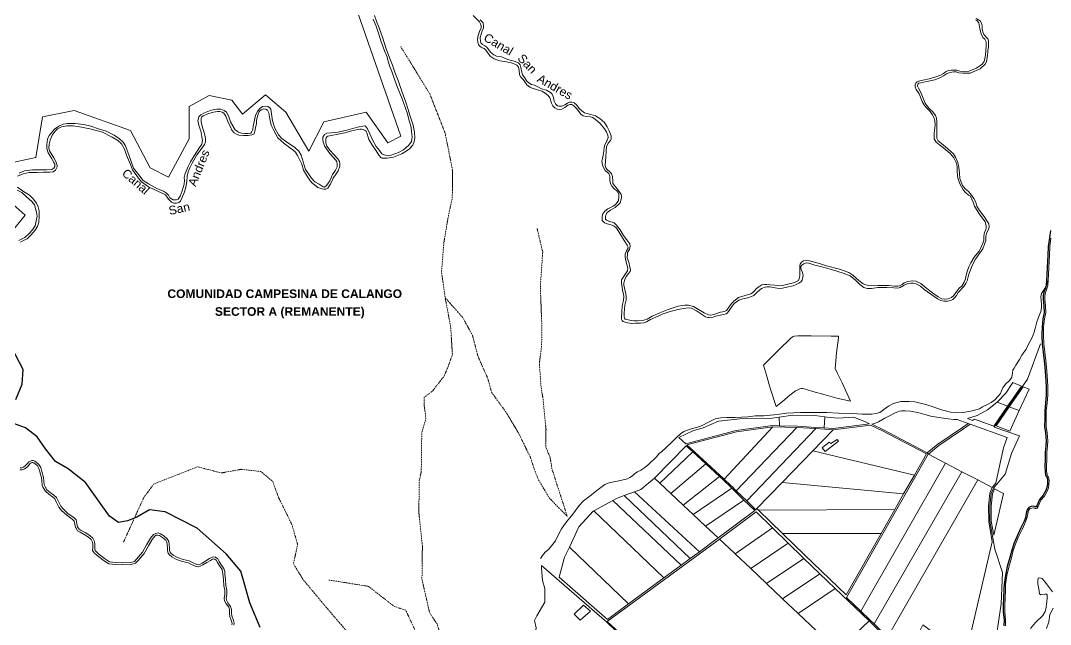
# Model space of a CAD drawing. Header units: millimetres. Extents: x 323319 to 328682, y 8609797 to 8615705.
# Drawn here: x 325662 to 326857, y 8611811 to 8612513 of the extents above; entities that cross this region are included whole.
import ezdxf
from ezdxf.enums import TextEntityAlignment as Align

# ---------------------------------------------------------------- set-up
doc = ezdxf.new("R2010")
doc.units = ezdxf.units.MM
doc.linetypes.add('ACAD_ISO14W100', pattern=[24, 12, -3, 0, -3, 0, -3, 0, -3])
for name, color, linetype, lineweight in [('BASE CART_PARCELAS_p030B', 252, 'Continuous', 5), ('BASE CART_RIO-p030B', 8, 'Continuous', 5), ('BG_COS_VIA', 251, 'Continuous', 0), ('quebradas', 253, 'Continuous', 0), ('Rio', 251, 'Continuous', 13), ('TEXTO', 7, 'Continuous', 5)]:
    doc.layers.add(name, color=color, linetype=linetype, lineweight=lineweight)
for name, color, linetype in [('COLINDANCIA', 7, 'Continuous'), ('PERIMETRICO-SECTOR A-1', 7, 'Continuous'), ('TIT-INS', 9, 'Continuous')]:
    doc.layers.add(name, color=color, linetype=linetype)
doc.styles.get("Standard").update_dxf_attribs({"font": 'arial.ttf'})
doc.styles.add('VERTICES', font='sanssb__.ttf')

msp = doc.modelspace()

# ---------------------------------------------------------------- linework, layer by layer
at = {"layer": 'BASE CART_PARCELAS_p030B'}
for points in [[(326625, 8612070.7), (326609.1, 8612074.3), (326595.4, 8612077.9), (326581.2, 8612082), (326571.3, 8612084.9), (326569.3, 8612085.3), (326567.8, 8612085.4), (326566.1, 8612085.1), (326563.7, 8612084), (326561.2, 8612082.6), (326552.5, 8612076), (326547.8, 8612071.8), (326538.6, 8612064.4), (326531.7, 8612086), (326527.3, 8612100.8), (326523.9, 8612112.6), (326528, 8612116.5), (326541.7, 8612130.2), (326555.6, 8612143.8), (326557.1, 8612145.2), (326558.3, 8612146), (326559.7, 8612146.4), (326564, 8612146.5), (326579.2, 8612146.6), (326602.4, 8612146.3), (326611.1, 8612146.1), (326610.9, 8612144.3), (326608.9, 8612126.9), (326607.1, 8612108.6), (326609.8, 8612102.7), (326615.4, 8612091.9)], [(326807.4, 8612064.9), (326795.3, 8612069.5), (326805.4, 8612080.2), (326813.4, 8612092.5), (326823.6, 8612088.3), (326812.9, 8612072.9)], [(326820.6, 8612059.8), (326809.3, 8612064.1), (326814.6, 8612071.8), (326825.5, 8612087.5), (326832.5, 8612084.7)], [(326807.4, 8612064.9), (326791.3, 8612041.7), (326768.9, 8612049.8), (326766.8, 8612048.4), (326760.7, 8612050.6), (326772.1, 8612054.2), (326784.1, 8612060.5), (326795.3, 8612069.5)], [(326761.7, 8612044.9), (326764, 8612044.1), (326806.9, 8612028.7), (326802.6, 8612016.4), (326796.6, 8611988.3), (326793.7, 8611975.3), (326789.6, 8611970.4), (326772.7, 8611979.2), (326754.3, 8611988.8), (326735.3, 8611998.8), (326715.4, 8612009.2), (326714.1, 8612010.7), (326662.6, 8612037.7), (326649.8, 8612043.9), (326652.7, 8612044.6), (326657.4, 8612046.6), (326664.9, 8612050.9), (326670.1, 8612053.7), (326676.7, 8612057), (326679.8, 8612058.3), (326681.9, 8612059), (326684.1, 8612059.3), (326688.5, 8612059.5), (326694.5, 8612059.1), (326698.4, 8612058.5), (326703.2, 8612057.6), (326711.2, 8612055.4), (326718.1, 8612053.4), (326722.7, 8612052.6), (326730.2, 8612051.4), (326738.3, 8612050.3), (326744.8, 8612049.6), (326748.9, 8612049.5), (326748.9, 8612049.4)], [(326761.7, 8612044.9), (326764, 8612044.1), (326806.9, 8612028.7), (326802.6, 8612016.4), (326796.6, 8611988.3), (326793.7, 8611975.3), (326789.6, 8611970.4), (326772.7, 8611979.2), (326754.3, 8611988.8), (326735.3, 8611998.8), (326715.4, 8612009.2), (326714.1, 8612010.7), (326662.6, 8612037.7), (326649.8, 8612043.9), (326652.7, 8612044.6), (326657.4, 8612046.6), (326664.9, 8612050.9), (326670.1, 8612053.7), (326676.7, 8612057), (326679.8, 8612058.3), (326681.9, 8612059), (326684.1, 8612059.3), (326688.5, 8612059.5), (326694.5, 8612059.1), (326698.4, 8612058.5), (326703.2, 8612057.6), (326711.2, 8612055.4), (326718.1, 8612053.4), (326722.7, 8612052.6), (326730.2, 8612051.4), (326738.3, 8612050.3), (326744.8, 8612049.6), (326748.9, 8612049.5), (326748.9, 8612049.4)], [(326714.1, 8612010.7), (326662.6, 8612037.7), (326649.8, 8612043.9), (326652.7, 8612044.6), (326657.4, 8612046.6), (326664.9, 8612050.9), (326670.1, 8612053.7), (326676.7, 8612057), (326679.8, 8612058.3), (326681.9, 8612059), (326684.1, 8612059.3), (326688.5, 8612059.5), (326694.5, 8612059.1), (326698.4, 8612058.5), (326703.2, 8612057.6), (326711.2, 8612055.4), (326718.1, 8612053.4), (326722.7, 8612052.6), (326730.2, 8612051.4), (326738.3, 8612050.3), (326744.8, 8612049.6), (326748.9, 8612049.5), (326748.9, 8612049.4), (326761.7, 8612044.9), (326754.9, 8612040.3), (326726.4, 8612020.7)], [(326820.6, 8612059.8), (326810.1, 8612036), (326793.9, 8612041.9), (326809.3, 8612064.1)], [(326492.2, 8612036.5), (326433.8, 8612021.2), (326425.8, 8612028.6), (326441.8, 8612036.4), (326454.1, 8612039.7), (326471.9, 8612047.4), (326496.4, 8612050.3), (326531.3, 8612050.7), (326542.3, 8612052.2), (326542.6, 8612042.2), (326534.7, 8612042.3)], [(326562.9, 8612041.8), (326542.6, 8612042.2), (326542.3, 8612052.2), (326558.1, 8612054.5), (326583.7, 8612054.2), (326595, 8612052.4), (326594.4, 8612039.6), (326584.9, 8612040.3)], [(326647.2, 8612044.4), (326604.7, 8612038.8), (326594.4, 8612039.6), (326595, 8612052.4), (326597.9, 8612052), (326610.2, 8612051), (326628.9, 8612052), (326643.1, 8612046.5)], [(326478.5, 8611980.2), (326477.7, 8611981), (326435.1, 8612020.1), (326492.5, 8612035.1), (326534.8, 8612040.8)], [(326562.8, 8612040.3), (326492.4, 8611966.6), (326490.4, 8611968.6), (326488.7, 8611970.4), (326485.3, 8611973.6), (326478.5, 8611980.2), (326534.8, 8612040.8)], [(326584.8, 8612038.8), (326504.5, 8611954.8), (326492.4, 8611966.6), (326562.8, 8612040.3)], [(326581.4, 8612013.2), (326545.7, 8611976.3), (326516.4, 8611946), (326515, 8611944.6), (326504.5, 8611954.8), (326584.8, 8612038.8), (326604.7, 8612037.3)], [(326699.2, 8611984.9), (326581.4, 8612013.2), (326604.7, 8612037.3), (326648.3, 8612043), (326662, 8612036.4), (326713.2, 8612009.5)], [(326754.3, 8611988.8), (326735.3, 8611998.8), (326715.4, 8612009.2), (326727.6, 8612019.1), (326756.1, 8612038.7), (326764, 8612044.1), (326806.9, 8612028.7), (326802.6, 8612016.4), (326796.6, 8611988.3), (326793.7, 8611975.3), (326789.6, 8611970.4), (326772.7, 8611979.2)], [(326595.6, 8612012.2), (326592.2, 8612016.4), (326600.4, 8612023.1), (326602, 8612021.4), (326609.6, 8612026.1), (326611, 8612024.1)], [(326441.8, 8612011.9), (326403.6, 8611975.5), (326397.6, 8611981.1), (326434.1, 8612019), (326434.1, 8612019)], [(326456.9, 8611998.1), (326416.3, 8611963.5), (326403.6, 8611975.5), (326441.8, 8612011.9)], [(326686.6, 8611962.9), (326545.7, 8611976.3), (326581.4, 8612013.2), (326699.2, 8611984.9)], [(326473.1, 8611983.3), (326430.6, 8611950), (326416.3, 8611963.5), (326456.9, 8611998.1)], [(326636.8, 8611826.9), (326620.4, 8611842.6), (326715.2, 8612009.1), (326715.4, 8612009.2), (326735.3, 8611998.8)], [(326652.4, 8611811.9), (326647.6, 8611816.6), (326636.8, 8611826.9), (326735.3, 8611998.8), (326754.3, 8611988.8)], [(326652.4, 8611811.9), (326754.3, 8611988.8), (326772.7, 8611979.2), (326667.8, 8611796.5)], [(326449.5, 8611895.8), (326374.2, 8611965.4), (326374.2, 8611965.4), (326381.4, 8611968.1), (326397.6, 8611981.1), (326403.6, 8611975.5), (326416.3, 8611963.5), (326430.6, 8611950), (326442.4, 8611938.9), (326456.7, 8611925.4), (326471.3, 8611911.9), (326468.7, 8611909.9)], [(326487.3, 8611969.6), (326442.4, 8611938.9), (326430.6, 8611950), (326473.1, 8611983.3), (326476.7, 8611979.9)], [(326676.4, 8611944.9), (326518.2, 8611944.3), (326516.4, 8611946), (326545.7, 8611976.3), (326686.6, 8611962.9)], [(326690.4, 8611774), (326667.8, 8611796.5), (326772.7, 8611979.2), (326789.6, 8611970.4), (326786.8, 8611963.9), (326785.2, 8611948.9), (326785.4, 8611931.1), (326789.6, 8611907.5), (326758.5, 8611774.4), (326709, 8611811), (326693.3, 8611779.9)], [(326439, 8611888.1), (326362.2, 8611961), (326374.2, 8611965.4), (326374.2, 8611965.4), (326449.5, 8611895.8)], [(326487.3, 8611969.6), (326501.3, 8611955.8), (326456.7, 8611925.4), (326442.4, 8611938.9)], [(326788.4, 8611931.3), (326788.2, 8611948.8), (326789.8, 8611963.1), (326792.2, 8611968.9), (326792.2, 8611969), (326802.7, 8611963.5), (326791.4, 8611914.9)], [(326408.4, 8611865.6), (326327.1, 8611943.5), (326349.1, 8611955.4), (326428.5, 8611880.4)], [(326428.5, 8611880.4), (326349.1, 8611955.4), (326353.5, 8611957.8), (326362.2, 8611961), (326439, 8611888.1)], [(326456.7, 8611925.4), (326501.3, 8611955.8), (326513.8, 8611943.6), (326471.3, 8611911.9)], [(326367.3, 8611835.3), (326298.6, 8611901.2), (326309.7, 8611924.6), (326326.3, 8611943.1), (326327.1, 8611943.5), (326408.4, 8611865.6)], [(326534.5, 8611923.4), (326491.2, 8611893.5), (326490.1, 8611894.5), (326472.8, 8611910.5), (326515.3, 8611942.2)], [(326660.5, 8611917), (326545.9, 8611917.2), (326518.2, 8611944.3), (326676.4, 8611944.9)], [(326552.5, 8611905.8), (326509.3, 8611876.3), (326491.2, 8611893.5), (326534.5, 8611923.4)], [(326660.5, 8611917), (326620, 8611845.8), (326571.9, 8611891.8), (326545.9, 8611917.2)], [(326646.5, 8611743.5), (326621.4, 8611718), (326586.1, 8611709.9), (326569.1, 8611701.3), (326548.9, 8611666.8), (326521.8, 8611647.3), (326521.2, 8611647.2), (326519.5, 8611648.8), (326425.4, 8611738.4), (326342.6, 8611814.7), (326469.9, 8611908.3), (326472.8, 8611910.5), (326490.1, 8611894.5), (326491.2, 8611893.5), (326509.3, 8611876.3), (326527.5, 8611859.1), (326546.2, 8611841.2), (326564.2, 8611824.2), (326592.1, 8611797.8), (326609.4, 8611780.5), (326632, 8611758)], [(326527.5, 8611859.1), (326509.3, 8611876.3), (326552.5, 8611905.8), (326569.5, 8611889.2), (326570.7, 8611888)], [(326367.3, 8611835.3), (326342.7, 8611817.2), (326286.7, 8611866.2), (326292.9, 8611889.4), (326298.6, 8611901.2)], [(326352, 8611804.5), (326266.9, 8611732.9), (326253.6, 8611745.8), (326240.5, 8611758.4), (326257.3, 8611788.4), (326260, 8611807.3), (326258.3, 8611815.9), (326261, 8611821.4), (326270.3, 8611837.2), (326270, 8611853.1), (326267.5, 8611862.3), (326266.1, 8611876.7), (326266.4, 8611879.9), (326342, 8611813.9)], [(326589.4, 8611870.1), (326546.2, 8611841.2), (326527.5, 8611859.1), (326570.7, 8611888)], [(326607.1, 8611853.2), (326564.2, 8611824.2), (326546.2, 8611841.2), (326589.4, 8611870.1)], [(326609.4, 8611780.5), (326592.1, 8611797.8), (326564.2, 8611824.2), (326607.1, 8611853.2), (326646.5, 8611815.6)], [(326311.1, 8611816.5), (326304.3, 8611823.4), (326315.1, 8611833.7), (326323, 8611826.8)], [(326632, 8611758), (326609.4, 8611780.5), (326646.5, 8611815.6), (326646.5, 8611815.6), (326666.7, 8611795.4)]]:
    msp.add_lwpolyline(points, close=True, dxfattribs=at)
at = {"layer": 'BASE CART_RIO-p030B'}
for points in [[(326804.9, 8611809.8), (326805.1, 8611816.8), (326804.1, 8611825.6), (326804.1, 8611834.2), (326804.4, 8611841.5), (326805, 8611852.8), (326805.1, 8611857.6), (326806.6, 8611868.2), (326808.8, 8611878.1), (326811.9, 8611888.7), (326813.8, 8611897.1), (326816.9, 8611905.6), (326819.8, 8611912.3), (326824.5, 8611922.6), (326828.2, 8611930.7), (326829.8, 8611934.7), (326830.8, 8611940), (326831.8, 8611943.7), (326833.3, 8611945.6), (326835.4, 8611946.6), (326837.7, 8611946.9), (326838.8, 8611946.3), (326839.4, 8611946), (326840.7, 8611946), (326841.8, 8611946.6), (326843, 8611948.2), (326844, 8611951), (326846, 8611955.6), (326850.3, 8611960.5), (326853.4, 8611966.1), (326854.7, 8611970.2), (326855.4, 8611974.2), (326855.5, 8611978.2), (326854.8, 8611982.5), (326853.3, 8611985.4), (326852.7, 8611989.4), (326852.4, 8611995.1), (326852.8, 8612002.4), (326852.9, 8612010.9), (326853.8, 8612018.8), (326854, 8612024.8), (326853.1, 8612034.1), (326852.1, 8612041.4), (326852.3, 8612050.7), (326852.3, 8612059.3), (326853.1, 8612068.2), (326854, 8612078), (326854.1, 8612087.6), (326853.5, 8612094.2), (326852.9, 8612105.6), (326852, 8612114.1), (326850.7, 8612127.8), (326849.3, 8612137.2), (326848.9, 8612147.5), (326849.2, 8612157.1), (326850.1, 8612166.3), (326851.6, 8612173.7), (326851.3, 8612181), (326850.6, 8612189.4), (326850.6, 8612193.2), (326851.2, 8612197), (326852.9, 8612201.1), (326854, 8612204.9), (326854.4, 8612211.1), (326854.8, 8612217.3), (326855.3, 8612226.2), (326856.1, 8612239.9), (326856.5, 8612250.2), (326857.7, 8612260.2)], [(326859.3, 8611849.4), (326852.5, 8611858.5), (326847.4, 8611864.8), (326844.3, 8611865.7), (326842.9, 8611865.1), (326842.6, 8611862.6), (326842.6, 8611858.5), (326843.5, 8611852.7), (326844.3, 8611846.9), (326846, 8611845.6), (326849.8, 8611846.3), (326851.6, 8611846.8), (326853.2, 8611845.7), (326853.4, 8611842.6), (326852.8, 8611837.5), (326851.8, 8611829.1), (326850.8, 8611826.3), (326848.2, 8611821.8), (326839.8, 8611813.7), (326833.8, 8611806.5)], [(326852.7, 8611806.6), (326855.4, 8611814.5), (326856.3, 8611822.9), (326860.2, 8611830.2)]]:
    msp.add_lwpolyline(points, dxfattribs=at)
at = {"layer": 'BG_COS_VIA', "linetype": 'Continuous'}
for points in [[(325658.1, 8612332), (325664.6, 8612334.6), (325671.6, 8612336.2), (325680.8, 8612336.4), (325688.3, 8612336.6), (325695.4, 8612336.7), (325699.3, 8612337.2), (325702.1, 8612339.1), (325703.3, 8612341.2), (325704.2, 8612343), (325704.2, 8612344.6), (325702.9, 8612348.2), (325700.2, 8612353.2), (325695.3, 8612361.6), (325694.5, 8612365), (325694.8, 8612369.4), (325695.8, 8612374), (325698.2, 8612379.8), (325701.5, 8612384.3), (325704.5, 8612387), (325708.9, 8612389.5), (325715.2, 8612390.6), (325722.4, 8612390.4), (325732.4, 8612389), (325742.1, 8612386.9), (325756.8, 8612383.3), (325767.8, 8612377.5), (325774.6, 8612373.3), (325778.6, 8612369.6), (325782, 8612363.3), (325784.4, 8612356.4), (325789.3, 8612345.7), (325791.5, 8612339.6), (325798.3, 8612329.8), (325802, 8612325.4), (325810.2, 8612319.6), (325817.3, 8612316.2), (325823.3, 8612313.3), (325827.5, 8612311.6), (325829.9, 8612310.3), (325833.4, 8612305.2), (325836.9, 8612302), (325839.5, 8612300.8), (325842.7, 8612300.7), (325845.4, 8612301.6), (325847.2, 8612303), (325849, 8612307.4), (325851.7, 8612313.8), (325853.3, 8612319.3), (325854.4, 8612325.9), (325854.8, 8612331.9), (325856.2, 8612336.9), (325858.1, 8612341.9), (325860.8, 8612347.3), (325866.3, 8612356.9), (325871.1, 8612363.5), (325875, 8612369), (325876.4, 8612372), (325876.4, 8612374.9), (325875.3, 8612380.1), (325873, 8612387.4), (325871.3, 8612394.8), (325871.1, 8612397.4), (325871.1, 8612399), (325871.4, 8612400.4), (325873.6, 8612402.3), (325878.9, 8612404.5), (325885.5, 8612406.4), (325890.2, 8612407.1), (325893, 8612407.1), (325895.7, 8612406.4), (325897.5, 8612405.2), (325899.7, 8612401.6), (325902.6, 8612394.4), (325905.5, 8612388.5), (325906.7, 8612385.4), (325909.4, 8612382.4), (325912.1, 8612380.9), (325914.8, 8612379.8), (325920.4, 8612379.3), (325925.7, 8612379.4), (325930.2, 8612379.9), (325932.6, 8612381.4), (325933.6, 8612384.4), (325934.6, 8612390.2), (325935.3, 8612392.8), (325935.6, 8612397.1), (325936.9, 8612402.9), (325938.7, 8612407), (325940.9, 8612409), (325943.7, 8612410.1), (325946.3, 8612410), (325948.3, 8612408.8), (325949.6, 8612405.6), (325950.9, 8612398.8), (325952.5, 8612391.4), (325955.4, 8612385), (325960.1, 8612376.7), (325967.5, 8612369.9), (325973.6, 8612365.5), (325977.5, 8612362.7), (325980.8, 8612359.9), (325983, 8612356.1), (325987.9, 8612345.8), (325990.1, 8612339), (325994.6, 8612331.2), (325999.4, 8612324.8), (326006.8, 8612318.9), (326011.1, 8612317.3), (326013.7, 8612317), (326016, 8612317.1), (326018.2, 8612318.3), (326020.9, 8612322.4), (326022.6, 8612325), (326024.4, 8612329.7), (326027.8, 8612334.8), (326030.3, 8612338.4), (326032, 8612343.5), (326032.2, 8612346.3), (326031.7, 8612349.2), (326029.9, 8612352.3), (326025.3, 8612357.3), (326021.1, 8612362), (326017.2, 8612366.9), (326015.8, 8612370.9), (326015.8, 8612373.4), (326015.8, 8612375.6), (326016.3, 8612376.7), (326017, 8612377.7), (326018.4, 8612378.4), (326022, 8612379.3), (326030.4, 8612380.7), (326038, 8612382.4), (326044.6, 8612384.2), (326049.7, 8612385.4), (326053.2, 8612386.4), (326055.3, 8612386.6), (326057.5, 8612386.6), (326059.4, 8612386.4), (326061.6, 8612385.2), (326062.7, 8612384.5), (326063.7, 8612381.1), (326065.8, 8612374.8), (326070, 8612367.5), (326074.3, 8612361.6), (326077.3, 8612356.3), (326080.3, 8612353.4), (326081.2, 8612352.9), (326082.7, 8612352.8), (326087.2, 8612353.1), (326094.4, 8612354.2), (326104.3, 8612358), (326110.2, 8612362), (326113.2, 8612363.9), (326117, 8612367.9), (326118.6, 8612372.2), (326119.3, 8612376.3), (326118.9, 8612383.3), (326117.3, 8612391.1), (326113.5, 8612403), (326111.3, 8612409.3), (326108.7, 8612418), (326106.1, 8612425.2), (326101.8, 8612437.4), (326099.7, 8612443.1), (326095.9, 8612453), (326093.2, 8612460.8), (326088.8, 8612472.5), (326086, 8612479.9), (326081.7, 8612493.5), (326077.7, 8612504.3), (326075.2, 8612510.9), (326072.4, 8612518.7)], [(326070.9, 8612514.4), (326074.4, 8612506.3), (326077.8, 8612496), (326079.9, 8612489.4), (326083.9, 8612477.7), (326086.6, 8612471.5), (326089.9, 8612460.2), (326092.7, 8612453.5), (326095.7, 8612444.7), (326099, 8612435), (326104.6, 8612421.7), (326110.5, 8612405.5), (326113.1, 8612395.3), (326115, 8612388.9), (326115.5, 8612383.9), (326116.2, 8612377.7), (326115.2, 8612372.5), (326112.1, 8612368), (326106, 8612362.8), (326100.1, 8612359.4), (326091.7, 8612356.4), (326087, 8612356.2), (326083.5, 8612356.8), (326081.1, 8612358), (326078.1, 8612361.7), (326074.3, 8612366.6), (326070.2, 8612374.3), (326067, 8612381.3), (326064.4, 8612387), (326062.1, 8612390), (326060.7, 8612390.6), (326052.8, 8612389), (326041.7, 8612385.7), (326030.4, 8612383), (326022.6, 8612382.3), (326016.9, 8612382), (326014.3, 8612380.3), (326012.4, 8612377.4), (326012.4, 8612374.9), (326012.7, 8612371.6), (326014.9, 8612366.6), (326020.4, 8612358.5), (326027.3, 8612351.2), (326028.5, 8612349.2), (326029.1, 8612346.1), (326029, 8612343), (326027.2, 8612339), (326023.7, 8612333.8), (326020.4, 8612326.5), (326018, 8612322.7), (326016.2, 8612320.7), (326014.4, 8612319.1), (326014, 8612319.1), (326012.7, 8612319.5), (326008.3, 8612322.7), (326003, 8612325.6), (325999.3, 8612329.9), (325992.4, 8612339.8), (325990.7, 8612345), (325987.4, 8612356.3), (325984.5, 8612360.9), (325979.8, 8612365.5), (325969, 8612372.8), (325964.9, 8612375.9), (325960.9, 8612380), (325956.6, 8612387.8), (325954.1, 8612396.5), (325952.9, 8612404.3), (325952.1, 8612409.9), (325950.4, 8612412), (325948.5, 8612412.9), (325946, 8612413.3), (325942.4, 8612413.1), (325939.1, 8612410.7), (325936.8, 8612408), (325934.4, 8612402.8), (325933.2, 8612397.1), (325931.7, 8612390), (325931, 8612386.1), (325929.7, 8612383.1), (325928.9, 8612381.9), (325925.9, 8612381.5), (325921.8, 8612381.5), (325918.1, 8612382.1), (325914.4, 8612383.3), (325913.2, 8612384.1), (325910.8, 8612385.8), (325909.4, 8612387.9), (325905.3, 8612395.1), (325903, 8612402.2), (325900.5, 8612406.5), (325898, 8612408.5), (325893.9, 8612410), (325889.3, 8612410), (325882.6, 8612408.7), (325875, 8612405.7), (325870.9, 8612403.4), (325868.6, 8612401.1), (325867.5, 8612396.9), (325868.8, 8612389.6), (325870.7, 8612384.8), (325872.1, 8612377.8), (325872.8, 8612373.5), (325871.9, 8612369.2), (325868.4, 8612364.3), (325864.9, 8612358.9), (325858.7, 8612348.7), (325855.9, 8612343.4), (325852.6, 8612335.3), (325851.6, 8612330.6), (325851.7, 8612327.4), (325851.4, 8612322.6), (325849, 8612315), (325846.8, 8612309), (325844.6, 8612305.4), (325842.6, 8612304.6), (325840.8, 8612304.5), (325838.5, 8612304.6), (325836.7, 8612305.8), (325834.8, 8612307), (325833.1, 8612309.9), (325830.8, 8612312.3), (325827.3, 8612314.7), (325820.5, 8612317.2), (325810, 8612323), (325803.9, 8612326.9), (325798.8, 8612333.6), (325792.7, 8612341.5), (325787.7, 8612355.8), (325783.2, 8612367.1), (325780.8, 8612371.6), (325776.3, 8612375.4), (325770, 8612379.6), (325760.9, 8612384.2), (325752.1, 8612387.1), (325743.2, 8612390.1), (325735.1, 8612392.2), (325725, 8612393.4), (325716.2, 8612393.2), (325711, 8612392.5), (325706, 8612390.3), (325700.8, 8612386.7), (325696.7, 8612381.6), (325694.8, 8612379.2), (325692.7, 8612375.2), (325691.9, 8612369), (325691.9, 8612364.3), (325693.5, 8612359), (325697.3, 8612352.9), (325700.3, 8612348), (325701.3, 8612345.8), (325701.4, 8612343.4), (325700.1, 8612341.2), (325697.9, 8612339.8), (325691.8, 8612339.3), (325684.8, 8612339.5), (325675.4, 8612339.5), (325665.9, 8612338.1), (325660, 8612335.7)], [(326187.1, 8612518.6), (326194.2, 8612511.4), (326195.6, 8612508.9), (326196.2, 8612506.6), (326196.1, 8612504.4), (326194.4, 8612500), (326192.8, 8612495.4), (326192, 8612491.1), (326192.3, 8612487.4), (326193.4, 8612484.4), (326195.2, 8612482.5), (326197.2, 8612481.2), (326199.7, 8612480.2), (326201.5, 8612478.5), (326206.5, 8612471.5), (326211.5, 8612468.5), (326217.7, 8612466.2), (326223.7, 8612465.4), (326231.2, 8612463.5), (326235.5, 8612462.1), (326237.8, 8612460.8), (326239.6, 8612458.8), (326240.4, 8612454.7), (326240.7, 8612449.7), (326242.3, 8612447), (326245, 8612444.5), (326246.9, 8612441.5), (326249.1, 8612438.2), (326252.8, 8612435.5), (326255.3, 8612434.4), (326261.8, 8612432.2), (326266.5, 8612430.8), (326270.7, 8612428.6), (326273.9, 8612425.6), (326276.1, 8612423.1), (326278, 8612417), (326279.3, 8612413.8), (326281.8, 8612411.3), (326284.5, 8612410), (326287.6, 8612409.4), (326289.9, 8612410), (326293.2, 8612411.7), (326297, 8612414.5), (326299.3, 8612415.4), (326301.4, 8612415.1), (326303.8, 8612413.7), (326306.4, 8612411), (326308.8, 8612408.5), (326311.8, 8612403.9), (326314.5, 8612402), (326318.2, 8612401.5), (326323, 8612401), (326325.3, 8612400.1), (326328.6, 8612398.4), (326334.4, 8612393.4), (326339.5, 8612387.1), (326341.7, 8612383.6), (326343.2, 8612379.6), (326343.7, 8612377), (326342.1, 8612372.7), (326339.3, 8612367.6), (326338.9, 8612364.5), (326338.4, 8612358.5), (326337.2, 8612352.5), (326336.3, 8612349.4), (326337, 8612345.4), (326337.9, 8612342.7), (326340.1, 8612338.6), (326344.3, 8612335.1), (326345.7, 8612332), (326345.7, 8612327.5), (326346.5, 8612323.2), (326348.1, 8612320.4), (326351.1, 8612317.1), (326353.4, 8612315.4), (326355.2, 8612312.9), (326355.9, 8612311.3), (326356.2, 8612308.5), (326355.6, 8612303.9), (326354.2, 8612301.3), (326352, 8612299.1), (326349.3, 8612297.2), (326346.3, 8612295.7), (326343.2, 8612294.3), (326339.9, 8612291.5), (326337.3, 8612288.2), (326336.7, 8612285.4), (326336.7, 8612282.3), (326336.8, 8612280.5), (326339.5, 8612278), (326342.5, 8612276.5), (326348.4, 8612275.1), (326350.8, 8612274.1), (326353.2, 8612271.5), (326357.9, 8612264.4), (326362.3, 8612257.2), (326365.6, 8612251.9), (326366.4, 8612250.2), (326366.7, 8612248.4), (326364.9, 8612245.2), (326363.5, 8612241.6), (326363.3, 8612237.8), (326365.1, 8612230.6), (326366.4, 8612225.3), (326366.2, 8612222.2), (326364.4, 8612219.6), (326361.3, 8612215), (326359.3, 8612211.5), (326359.3, 8612208.1), (326360.4, 8612200.1), (326361.7, 8612192.6), (326361.6, 8612187.7), (326360, 8612181.4), (326359.6, 8612174.6), (326359.3, 8612167.9), (326359.3, 8612165.9), (326359.9, 8612164.3), (326361.2, 8612163.2), (326364.7, 8612162), (326370.6, 8612161.1), (326375.8, 8612161.2), (326381.3, 8612161.2), (326385, 8612161.8), (326388.3, 8612163), (326392.7, 8612165.6), (326401.8, 8612169.3), (326406.2, 8612171.7), (326414.6, 8612174.5), (326424.6, 8612177), (326433.8, 8612178.7), (326437.7, 8612179.2), (326440.5, 8612178.8), (326446.3, 8612175.8), (326453.1, 8612171.1), (326456.6, 8612168.7), (326459.2, 8612167.9), (326461, 8612167.8), (326463.7, 8612167.7), (326467.5, 8612169.2), (326471.5, 8612170.4), (326478.1, 8612171.3), (326480.7, 8612172), (326482.3, 8612173.2), (326484.3, 8612176.1), (326487.6, 8612180.9), (326490.1, 8612184.3), (326495.4, 8612188), (326500, 8612189.4), (326505.9, 8612190.9), (326510.1, 8612192.1), (326512.8, 8612193.4), (326516.9, 8612197.7), (326521.7, 8612201.5), (326525.8, 8612203), (326528, 8612203.6), (326531.2, 8612203.5), (326535.1, 8612202.8), (326539.7, 8612201.8), (326542.5, 8612201.5), (326546.2, 8612201.9), (326550.9, 8612203.1), (326558.3, 8612204.8), (326561.9, 8612206.2), (326565, 8612207.8), (326567.3, 8612209.2), (326568.8, 8612211.1), (326569.4, 8612213.3), (326570, 8612216.7), (326569.2, 8612220.1), (326567.8, 8612223.5), (326567.4, 8612225.5), (326567.5, 8612227.1), (326568.4, 8612228.5), (326570.7, 8612230.3), (326573.9, 8612231.3), (326576.8, 8612231.1), (326583.5, 8612228.7), (326593.4, 8612226.3), (326604.1, 8612223.3), (326616.5, 8612219.5), (326624.6, 8612216.1), (326630.8, 8612211.2), (326635.7, 8612206.3), (326640.5, 8612202.7), (326644.2, 8612201.4), (326649.2, 8612201.4), (326656.9, 8612202.8), (326661.1, 8612202.8), (326667.3, 8612202.7), (326675.4, 8612202.3), (326679.8, 8612202.1), (326682.8, 8612202.7), (326687.2, 8612205.6), (326691.4, 8612207.4), (326695, 8612207.9), (326697.9, 8612207.9), (326701.2, 8612207), (326706.1, 8612204.2), (326710.4, 8612200.5), (326718.2, 8612195.1), (326726.1, 8612189.5), (326730, 8612187.5), (326733.4, 8612186.7), (326737.4, 8612186.7), (326741.4, 8612187.5), (326743.8, 8612188.9), (326745.6, 8612190.8), (326747.9, 8612193.3), (326749.8, 8612196.8), (326756.7, 8612204), (326759, 8612207.4), (326760.3, 8612210.6), (326762.2, 8612218.1), (326766.3, 8612228.3), (326770.1, 8612235.7), (326775.4, 8612243.4), (326778.5, 8612247.6), (326780.7, 8612253), (326782.1, 8612257.4), (326782.2, 8612262.3), (326782.7, 8612265.6), (326785.3, 8612270.4), (326786, 8612272.7), (326785.5, 8612276.6), (326784, 8612279.1), (326780, 8612285.1), (326774.7, 8612292.1), (326771.6, 8612297.2), (326770.4, 8612301.9), (326768.2, 8612306.2), (326765.3, 8612310), (326761.8, 8612314.3), (326758.1, 8612317.3), (326755, 8612321.1), (326753.5, 8612324.9), (326752, 8612329.4), (326751.4, 8612335.5), (326750.8, 8612342.4), (326749.6, 8612347.8), (326746.9, 8612354.3), (326744.5, 8612358), (326737.7, 8612364.1), (326730.6, 8612369.9), (326726.7, 8612373.2), (326725.4, 8612376), (326725.4, 8612381.5), (326725.4, 8612388.6), (326725.4, 8612395.3), (326724.9, 8612399.4), (326723.6, 8612402.6), (326720.6, 8612406.8), (326717.2, 8612409.9), (326714.3, 8612412.9), (326711.8, 8612416.9), (326708.5, 8612424.5), (326706.1, 8612429.9), (326704, 8612434.3), (326702.8, 8612436.4), (326702.8, 8612437.5), (326703.3, 8612438.8), (326704.4, 8612439.9), (326706.8, 8612440.6), (326713.5, 8612441.9), (326722.8, 8612444.1), (326729.5, 8612446.8), (326733.1, 8612448.7), (326736.3, 8612450.8), (326739.1, 8612452.1), (326742.5, 8612453), (326745, 8612453.2), (326747.6, 8612453.1), (326750.9, 8612452), (326755.3, 8612451.6), (326759.8, 8612451.5), (326763.8, 8612451.8), (326770.2, 8612454.3), (326775.5, 8612456.9), (326781.2, 8612462), (326782.9, 8612464.8), (326783.2, 8612467.4), (326784, 8612471.7), (326784.4, 8612477.4), (326785, 8612482.3), (326785.3, 8612486.3), (326785.3, 8612489.1), (326784.5, 8612491.5), (326782.8, 8612493.2), (326779.8, 8612496.5), (326778.5, 8612499.6), (326777.8, 8612502.9), (326777.7, 8612506.6), (326777, 8612509.9), (326775.5, 8612512.3), (326771, 8612515.3)], [(326770, 8612513.7), (326771.7, 8612512.7), (326773.9, 8612510.1), (326774.4, 8612507.9), (326775.3, 8612503), (326776.5, 8612497.3), (326778.7, 8612493.3), (326781.1, 8612491), (326782.6, 8612488.1), (326782.6, 8612483.7), (326782.1, 8612477.2), (326781.3, 8612470.1), (326780.2, 8612465.2), (326777.9, 8612462), (326771.2, 8612457.5), (326762.2, 8612454.1), (326756.9, 8612453.5), (326752.1, 8612454.1), (326748.3, 8612455), (326744.8, 8612455.2), (326742, 8612455.2), (326738.9, 8612454.9), (326736.1, 8612453.6), (326733, 8612451.4), (326729.5, 8612449.3), (326724.2, 8612447.3), (326717.9, 8612445.6), (326711, 8612444), (326705.5, 8612442.8), (326702.5, 8612441.8), (326701.3, 8612440.8), (326700.2, 8612438.1), (326700, 8612435.9), (326701.3, 8612432.8), (326704.7, 8612427.6), (326708, 8612418.6), (326710.8, 8612414.2), (326713.4, 8612411.4), (326717.5, 8612407), (326720, 8612403.4), (326721.6, 8612400.3), (326722.8, 8612396.3), (326723.1, 8612391.1), (326722.3, 8612382.1), (326722.2, 8612375.5), (326724.6, 8612371.4), (326728.3, 8612368.3), (326735.3, 8612363), (326740.9, 8612357.9), (326744.9, 8612353.2), (326747.5, 8612348.1), (326748.9, 8612343.2), (326748.8, 8612337.1), (326749.7, 8612329.8), (326752, 8612323), (326755.6, 8612316.1), (326758.3, 8612313), (326761.9, 8612310), (326764.1, 8612308.7), (326767.2, 8612301.8), (326769, 8612297.2), (326774.2, 8612288.4), (326779.4, 8612281.6), (326781.4, 8612279.2), (326782.2, 8612276.4), (326782.6, 8612274.3), (326782.6, 8612272), (326782.2, 8612269.9), (326780.6, 8612266.9), (326779.8, 8612262.2), (326779.6, 8612257.9), (326778.8, 8612254.2), (326776, 8612248.1), (326774.4, 8612245.1), (326772.2, 8612242.2), (326768.6, 8612238), (326764.7, 8612231.5), (326762.5, 8612226.9), (326761, 8612222.3), (326759.4, 8612217.1), (326758.5, 8612212.7), (326757, 8612209.1), (326754.1, 8612204.2), (326751.5, 8612202.2), (326747.3, 8612196.8), (326744.5, 8612192.9), (326742.2, 8612191.3), (326738.4, 8612189.7), (326734.2, 8612189.3), (326731.2, 8612189.6), (326726.8, 8612191.9), (326720.1, 8612196.6), (326713.7, 8612201.5), (326706.7, 8612207.2), (326700.8, 8612210.1), (326696.6, 8612210.3), (326691.7, 8612209.6), (326687.3, 8612208.1), (326684.9, 8612206.4), (326681.9, 8612204.6), (326679.9, 8612204.2), (326675.9, 8612204.3), (326669.6, 8612205), (326657.2, 8612205), (326649.8, 8612204.6), (326646, 8612205), (326642.9, 8612205.7), (326639.8, 8612206.9), (326634.7, 8612210.8), (326631.4, 8612213.5), (326627.5, 8612216.9), (326623, 8612220.1), (326612.1, 8612223.9), (326597.2, 8612228), (326590, 8612230.1), (326581.7, 8612232.4), (326577.3, 8612233.8), (326573, 8612234.4), (326570.5, 8612233.9), (326568.1, 8612232.1), (326566.4, 8612229.9), (326566.3, 8612228.1), (326566.2, 8612224.3), (326566.3, 8612220.6), (326566.2, 8612216.3), (326565.4, 8612213.1), (326564.6, 8612210.9), (326560.1, 8612208.5), (326553.9, 8612206.9), (326546, 8612204.9), (326543.3, 8612204.5), (326537.2, 8612205.3), (326531.9, 8612206), (326528, 8612206.4), (326525.2, 8612206.4), (326522, 8612205.8), (326518.4, 8612203.4), (326516, 8612201.5), (326513, 8612198.6), (326511.1, 8612196.7), (326509.2, 8612195.3), (326502.8, 8612193.5), (326494.9, 8612191.1), (326489.5, 8612186.7), (326487, 8612184), (326483.7, 8612179.8), (326481, 8612175.9), (326478.8, 8612174.7), (326474, 8612174.1), (326466.4, 8612171.4), (326463, 8612170.5), (326460.3, 8612170.9), (326455, 8612173.3), (326448.5, 8612177), (326442.9, 8612180.7), (326436.9, 8612182.3), (326432.7, 8612182.2), (326424.8, 8612181.1), (326413.2, 8612177.2), (326403.5, 8612173.5), (326394.9, 8612169.3), (326388.9, 8612166.1), (326383.7, 8612164.3), (326377.8, 8612164.2), (326373.3, 8612164.2), (326368.8, 8612164.7), (326364.9, 8612165.5), (326363.4, 8612166.1), (326362.8, 8612167.1), (326362.1, 8612168.5), (326362.1, 8612170.1), (326362.1, 8612173), (326363.2, 8612182.3), (326364.4, 8612188.4), (326364.5, 8612191.9), (326364.2, 8612195.5), (326363.2, 8612200.5), (326361.9, 8612205.3), (326361.9, 8612208), (326362.9, 8612212), (326364.7, 8612215.4), (326367.4, 8612218.9), (326369.1, 8612221.2), (326369.6, 8612223.2), (326368.7, 8612226.6), (326367.7, 8612232.3), (326365.8, 8612237.1), (326366, 8612241.5), (326366, 8612243.4), (326368.4, 8612247), (326369, 8612248.8), (326369.2, 8612250.8), (326368.7, 8612253.3), (326366.5, 8612256.7), (326361.4, 8612263.1), (326357.7, 8612269.9), (326352.9, 8612275.6), (326350.5, 8612277.9), (326344.4, 8612279.9), (326341.6, 8612280.9), (326340.6, 8612282.2), (326340.5, 8612284.8), (326341.1, 8612287), (326342.6, 8612289.8), (326346.4, 8612292.5), (326351.8, 8612295.8), (326355.7, 8612299), (326357.5, 8612301), (326358.9, 8612305.2), (326359.2, 8612307.3), (326359.2, 8612309.1), (326358.6, 8612310.9), (326356.3, 8612314.2), (326352.2, 8612319.5), (326350.5, 8612321.5), (326349.2, 8612323.5), (326348.9, 8612326.2), (326348.5, 8612331.5), (326347.6, 8612334.6), (326346.1, 8612336.8), (326342.1, 8612340.3), (326340.9, 8612341.8), (326340.1, 8612344.3), (326341.1, 8612354.4), (326341.3, 8612361.4), (326341.6, 8612366.1), (326343.8, 8612370.3), (326346.3, 8612373.6), (326347, 8612375.6), (326347.3, 8612378.8), (326345, 8612384.6), (326342.6, 8612389.4), (326339.4, 8612394.5), (326333.8, 8612399), (326329, 8612402.2), (326323.5, 8612403.8), (326319, 8612404.9), (326316.1, 8612405.8), (326313, 8612407.8), (326310, 8612410.8), (326307.2, 8612414.5), (326304.1, 8612417.2), (326301.6, 8612417.9), (326298.6, 8612417.9), (326296.3, 8612416.7), (326293.2, 8612414.8), (326291, 8612413.8), (326289.3, 8612413.3), (326286.8, 8612413.3), (326284.8, 8612413.8), (326282.6, 8612416.2), (326281.1, 8612419.2), (326280.3, 8612423.6), (326278.6, 8612427.2), (326276.8, 8612429.4), (326271.9, 8612431.8), (326266.2, 8612433.5), (326262.1, 8612435.7), (326258.3, 8612437.7), (326254.7, 8612438.7), (326251.5, 8612440.6), (326249.4, 8612442.4), (326245.8, 8612448), (326244.2, 8612449.9), (326243.3, 8612452.8), (326242.1, 8612458.1), (326241.5, 8612461.5), (326239.5, 8612463.6), (326234.6, 8612465.6), (326228.3, 8612467), (326223.3, 8612469.2), (326219.7, 8612470.5), (326214.1, 8612471.6), (326211.1, 8612472.9), (326206.9, 8612476.2), (326203, 8612481.7), (326200.6, 8612483.4), (326197.8, 8612485.1), (326195.7, 8612487), (326195.3, 8612488.5), (326195.2, 8612493.1), (326197.3, 8612500.7), (326198.9, 8612504.2), (326199, 8612506.2), (326198.7, 8612510), (326197.9, 8612511.1), (326195, 8612513.6)], [(325657.4, 8612315.8), (325663.1, 8612312.9), (325668.6, 8612308.2), (325674.5, 8612302.5), (325677.6, 8612298.8), (325678.9, 8612294.5), (325680.1, 8612290.4), (325680.7, 8612285.4), (325679.7, 8612280.2), (325678.4, 8612274.5), (325675.3, 8612269.7), (325671.5, 8612265.5), (325666.3, 8612260.9), (325659.5, 8612257.5)], [(325661.3, 8612255.4), (325665.8, 8612257.6), (325669.1, 8612259.3), (325673.4, 8612263.7), (325678.5, 8612269.4), (325681, 8612273.6), (325682.7, 8612278.7), (325683.3, 8612285.5), (325683.2, 8612291.6), (325681.9, 8612296.4), (325679.9, 8612300.6), (325676.3, 8612305.8), (325671.7, 8612310), (325663.6, 8612315), (325657.8, 8612319.3)], [(325906.8, 8611810.9), (325907, 8611812.6), (325906.4, 8611815), (325904.3, 8611820.8), (325903.9, 8611824.2), (325903.9, 8611828.6), (325903.2, 8611831.3), (325900.1, 8611835.2), (325898.4, 8611838.8), (325897.9, 8611842), (325898.5, 8611846.2), (325898.5, 8611851.1), (325897.6, 8611856.3), (325897.1, 8611863.3), (325896.2, 8611870.1), (325896.1, 8611872.6), (325895.4, 8611875.2), (325892.7, 8611878.9), (325890.1, 8611883.3), (325888.7, 8611885.9), (325887, 8611887.2), (325885.9, 8611887.4), (325884.5, 8611887.3), (325882.1, 8611885.8), (325877.8, 8611883.2), (325873.3, 8611880.6), (325870.1, 8611878.9), (325868.1, 8611878.4), (325865.4, 8611878.5), (325860.1, 8611881), (325856.6, 8611882.9), (325849.5, 8611884.5), (325842.7, 8611886.8), (325837.2, 8611889.8), (325834.3, 8611892.3), (325832.8, 8611894.1), (325832, 8611896.8), (325832, 8611899.8), (325831.6, 8611904.3), (325831.2, 8611907), (325830, 8611909.3), (325826.4, 8611912.4), (325822.9, 8611914.5), (325821, 8611915.1), (325819.1, 8611914.9), (325817.5, 8611914), (325814.3, 8611910.1), (325809.9, 8611902.6), (325805.1, 8611893.8), (325798.1, 8611885.5), (325795.1, 8611882.4), (325789.8, 8611880.9), (325780, 8611880.7), (325771.7, 8611881), (325763.8, 8611881.7), (325757.6, 8611886.1), (325750.6, 8611891.5), (325747, 8611894.7), (325745.2, 8611897.2), (325745.3, 8611900.8), (325745.4, 8611904.3), (325745.1, 8611907), (325743.6, 8611909.9), (325740.5, 8611912.6), (325735.2, 8611916), (325730.6, 8611918.4), (325727.7, 8611920.2), (325725.5, 8611923.7), (325725.4, 8611924.1), (325724.6, 8611928), (325723.8, 8611931.5), (325721.6, 8611933.6), (325715.3, 8611938.2), (325709.1, 8611943.9), (325706.1, 8611947.6), (325703, 8611953.9), (325701.4, 8611957.2), (325698.7, 8611959.5), (325694.2, 8611962.6), (325690.3, 8611966.1), (325687.5, 8611970.8), (325686.6, 8611972.8), (325686.1, 8611978.1), (325685.8, 8611981.5), (325683.9, 8611988.5), (325682.7, 8611992.6), (325681, 8611995.7), (325678.3, 8611998.1), (325676.9, 8611998.9), (325675.7, 8611999.3), (325674.9, 8611999.4), (325673.9, 8611999), (325672.8, 8611998.2), (325671.4, 8611996.9), (325669.1, 8611994.2), (325666.2, 8611992), (325663.4, 8611991), (325660.7, 8611990.9)], [(325909.2, 8611810.5), (325909.4, 8611812.8), (325908.7, 8611815.8), (325906.6, 8611821.4), (325906.3, 8611824.3), (325906.3, 8611828.9), (325905.4, 8611832.4), (325902.1, 8611836.5), (325900.7, 8611839.5), (325900.3, 8611842), (325900.9, 8611846), (325900.9, 8611851.3), (325900, 8611856.6), (325899.5, 8611863.5), (325898.6, 8611870.3), (325898.5, 8611872.9), (325897.5, 8611876.3), (325894.7, 8611880.2), (325892.2, 8611884.5), (325890.6, 8611887.5), (325888, 8611889.4), (325886, 8611889.8), (325883.8, 8611889.6), (325880.9, 8611887.9), (325876.6, 8611885.3), (325872.2, 8611882.7), (325869.2, 8611881.1), (325867.9, 8611880.8), (325866, 8611880.9), (325861.2, 8611883.2), (325857.4, 8611885.1), (325850.2, 8611886.8), (325843.6, 8611889), (325838.6, 8611891.8), (325836, 8611894), (325835, 8611895.3), (325834.4, 8611897.2), (325834.4, 8611899.9), (325834, 8611904.6), (325833.5, 8611907.7), (325831.9, 8611910.8), (325827.8, 8611914.3), (325823.9, 8611916.7), (325821.3, 8611917.6), (325818.4, 8611917.2), (325815.9, 8611915.9), (325812.3, 8611911.5), (325807.8, 8611903.8), (325803.2, 8611895.2), (325796.3, 8611887.1), (325793.8, 8611884.5), (325789.5, 8611883.3), (325780, 8611883.1), (325771.8, 8611883.4), (325764.7, 8611884), (325759.1, 8611888), (325752.1, 8611893.4), (325748.8, 8611896.3), (325747.6, 8611897.9), (325747.7, 8611900.7), (325747.8, 8611904.4), (325747.4, 8611907.7), (325745.5, 8611911.4), (325741.9, 8611914.6), (325736.4, 8611918), (325731.8, 8611920.4), (325729.4, 8611922), (325727.6, 8611924.9), (325727.8, 8611924.6), (325726.9, 8611928.5), (325726, 8611932.8), (325723.2, 8611935.5), (325716.8, 8611940), (325710.8, 8611945.6), (325708.1, 8611948.9), (325705.1, 8611955), (325703.3, 8611958.7), (325700.1, 8611961.4), (325695.7, 8611964.5), (325692.2, 8611967.6), (325689.6, 8611971.9), (325688.9, 8611973.4), (325688.5, 8611978.3), (325688.1, 8611982), (325686.2, 8611989.1), (325684.9, 8611993.5), (325682.9, 8611997.2), (325679.7, 8612000), (325677.9, 8612001.1), (325676.1, 8612001.7), (325674.6, 8612001.8), (325672.9, 8612001.2), (325671.2, 8612000.1), (325669.7, 8611998.5), (325667.4, 8611996), (325665.1, 8611994.1), (325662.9, 8611993.4), (325661, 8611993.3)]]:
    msp.add_lwpolyline(points, dxfattribs=at)
at = {"layer": 'PERIMETRICO-SECTOR A-1', "lineweight": 15}
for points in [[(326050.4, 8612529.6), (326102.8, 8612378.7), (326088, 8612370.8), (326062.7, 8612406.3), (326013.5, 8612395), (325996.1, 8612361.2), (325969.6, 8612406.3), (325945.9, 8612426.6), (325919.1, 8612404), (325906.8, 8612420.4), (325880.4, 8612425.6), (325857.3, 8612413.1), (325857.3, 8612375.4), (325833.4, 8612331), (325812, 8612341.8), (325789.3, 8612385), (325723.7, 8612408.4), (325687, 8612401.1), (325679.4, 8612353.8), (325643.4, 8612345.9)], [(325635.1, 8612314.6), (325666.7, 8612286.8), (325653.3, 8612270)]]:
    msp.add_lwpolyline(points, dxfattribs=at)
at = {"layer": 'quebradas', "linetype": 'ACAD_ISO14W100', "ltscale": 0.1, "flags": 128}
for points in [[(326176.6, 8611738.3), (326160.8, 8611761.2), (326156.3, 8611772.6), (326145.3, 8611811.4), (326136.3, 8611825.2), (326127.5, 8611863.9), (326128, 8611902.6), (326123.9, 8611941.3), (326124.3, 8611977.6), (326126.7, 8611989), (326126.8, 8611998), (326127.1, 8612023.1), (326127.3, 8612034.4), (326132.1, 8612050.3), (326130, 8612066.2), (326130.1, 8612075.3), (326139.3, 8612082), (326153.3, 8612100), (326158.1, 8612111.3), (326162.8, 8612124.9), (326160.9, 8612156.7), (326154.4, 8612190.9), (326150.2, 8612220.5), (326152.9, 8612254.6), (326157.8, 8612284.1), (326162.7, 8612306.8), (326163.1, 8612338.6), (326154.4, 8612381.9), (326136.6, 8612427.6), (326102.8, 8612482.5)], [(326261.1, 8612271.4), (326267.7, 8612244.1), (326264.9, 8612203.2), (326266.7, 8612157.7), (326266.4, 8612135), (326263.8, 8612114.6), (326265.8, 8612087.3), (326268, 8612073.6), (326270, 8612053.1), (326271.5, 8612037.8), (326271.2, 8612017.5), (326276.3, 8612005.3), (326278.5, 8611991.6), (326296.2, 8611936.9)], [(326154.4, 8612190.9), (326174.8, 8612167.9), (326186.1, 8612147.3), (326192.7, 8612122.3), (326203.9, 8612097.1), (326208.3, 8612081.2), (326226.4, 8612055.9), (326239.9, 8612033), (326248.9, 8612014.7), (326253.4, 8612005.6), (326257.8, 8611991.9), (326262.2, 8611980.5), (326275.8, 8611957.6), (326289.4, 8611943.8), (326296.2, 8611936.9)], [(325781, 8611906.9), (325804.6, 8611958.9), (325816.3, 8611974.6), (325867.1, 8611994.5), (325894.6, 8611987.3), (325917.6, 8611991.6), (325940.5, 8611989), (325954.2, 8611977.5), (325960.9, 8611959.2), (325976.6, 8611927.2), (325983.2, 8611904.4), (325978.3, 8611881.7), (325989.6, 8611863.4), (326014.5, 8611833.5), (326044, 8611799), (326073.4, 8611755.5), (326109.6, 8611709.6), (326132, 8611685.4), (326141.3, 8611672.8), (326157.2, 8611656.7), (326175.5, 8611645.1)], [(326019.5, 8611863), (326065.4, 8611855.6), (326095, 8611832.5), (326108.7, 8611827.8), (326131.1, 8611779.8), (326144.5, 8611743.2), (326151, 8611715.9)]]:
    msp.add_lwpolyline(points, dxfattribs=at)
at = {"layer": 'Rio'}
for points in [[(326854.4, 8612211.1), (326852.9, 8612206.7), (326850.4, 8612201.7), (326846.8, 8612195.9), (326846, 8612192), (326846.3, 8612187.3), (326846.8, 8612183.8), (326846.7, 8612179.3), (326845.9, 8612174.9), (326843.7, 8612169), (326841.4, 8612162.9), (326839.9, 8612156.5), (326838.3, 8612150.7), (326835.8, 8612144.5), (326831.6, 8612136.9), (326828.8, 8612131.3), (326823.9, 8612124), (326821, 8612119.3), (326816.9, 8612112.4), (326814.9, 8612109), (326813.6, 8612106.7), (326813, 8612103.8), (326812.7, 8612100.9), (326812.1, 8612098.7), (326810.9, 8612096.3), (326809, 8612094.3), (326805.5, 8612091), (326802.6, 8612087.4), (326801.7, 8612086.3), (326800.1, 8612082.6), (326799.1, 8612079.8), (326796.6, 8612076.4), (326792.7, 8612072.1), (326788.3, 8612069), (326784.1, 8612067), (326778.4, 8612064), (326774.7, 8612061.9), (326766.3, 8612059.6), (326756, 8612057.4), (326748.3, 8612057.1), (326741.1, 8612057.8), (326730.7, 8612060.8), (326719.9, 8612064.7), (326710.9, 8612067.1), (326699.8, 8612069.8), (326692.9, 8612070.5), (326688.7, 8612070.5), (326683.5, 8612070.3), (326675, 8612067.9), (326669.2, 8612065.1), (326663.7, 8612061.2), (326659, 8612057.7), (326654.7, 8612056.3), (326649.8, 8612055.7), (326638.5, 8612055.7), (326627.7, 8612056.3), (326611.2, 8612056.9), (326597.4, 8612057.4), (326577.1, 8612057.5), (326566.9, 8612057.4), (326550.5, 8612056.7), (326540, 8612055.1), (326524.4, 8612053.6), (326514.3, 8612053.5), (326505.8, 8612052.7), (326491, 8612051.8), (326481.6, 8612051.7), (326474.4, 8612051.4), (326467.7, 8612050.2), (326460, 8612046.5), (326452.1, 8612042.2), (326447.2, 8612040.5), (326439, 8612038.3), (326431.6, 8612035.3), (326427.5, 8612032.8), (326422.9, 8612028.4), (326418, 8612023.6), (326411, 8612016.9), (326405.6, 8612011.7), (326402.9, 8612010), (326399.8, 8612006.2), (326390.8, 8611997.5), (326386.2, 8611993.8), (326381.7, 8611990.5), (326377.6, 8611988.5), (326374.8, 8611986.6), (326371.9, 8611983.9), (326368.8, 8611981.9), (326366.2, 8611980.4), (326358, 8611978.7), (326350.3, 8611977), (326344.8, 8611975.9), (326339.7, 8611973.8), (326332, 8611968), (326322.8, 8611960.7), (326315, 8611954.8), (326309.9, 8611949.7), (326302.8, 8611939.5), (326295.4, 8611930.4), (326292.2, 8611926.2), (326289.6, 8611922.3), (326286.1, 8611915.9), (326282.4, 8611908.5), (326279.6, 8611904.6), (326274.6, 8611899), (326270.6, 8611895.4), (326267.3, 8611891.6), (326265.3, 8611888)], [(326845.6, 8612137.3), (326830.3, 8612096.3), (326791.7, 8612040.5), (326821.3, 8612030.4), (326811.9, 8612010.1), (326804.6, 8611986.1), (326790.9, 8611969.7), (326788.3, 8611963.5), (326786.7, 8611948.9), (326786.9, 8611931.2), (326792.7, 8611898.9), (326801.6, 8611871.8), (326799.7, 8611835.5), (326792.8, 8611787.9)]]:
    msp.add_lwpolyline(points, dxfattribs=at)
at = {"layer": 'TIT-INS', "ltscale": 2, "flags": 128}
for points in [[(326857.2, 8612269), (326855.9, 8612260.5), (326854.6, 8612250.3), (326854.2, 8612240), (326853.4, 8612226.3), (326853, 8612217.4), (326852.6, 8612211.2), (326852.1, 8612205.2), (326851.2, 8612201.8), (326849.4, 8612197.5), (326848.8, 8612193.3), (326848.8, 8612189.4), (326849.4, 8612180.9), (326849.7, 8612173.8), (326848.3, 8612166.5), (326847.3, 8612157.2), (326847.1, 8612147.5), (326847.4, 8612137.1), (326848.8, 8612127.6), (326850.2, 8612113.9), (326851.1, 8612105.5), (326851.6, 8612094), (326852.3, 8612087.5), (326852.1, 8612078.1), (326851.2, 8612068.3), (326850.5, 8612059.4), (326850.5, 8612050.7), (326850.3, 8612041.3), (326851.3, 8612033.9), (326852.1, 8612024.8), (326851.9, 8612019), (326851, 8612011.1), (326850.9, 8612002.4), (326850.5, 8611995.1), (326850.8, 8611989.2), (326851.5, 8611984.8), (326853.1, 8611981.9), (326853.7, 8611978.1), (326853.6, 8611974.4), (326852.9, 8611970.6), (326851.7, 8611966.8), (326848.7, 8611961.5), (326844.5, 8611956.6), (326842.3, 8611951.7), (326841.3, 8611949), (326840.6, 8611948.1), (326840.3, 8611947.9), (326839.9, 8611947.9), (326839.7, 8611948), (326838, 8611948.8), (326834.9, 8611948.4), (326832.1, 8611947.1), (326830.1, 8611944.6), (326829, 8611940.4), (326828.1, 8611935.3), (326826.5, 8611931.5), (326822.8, 8611923.4), (326818.1, 8611913), (326815.1, 8611906.2), (326812.1, 8611897.6), (326810.1, 8611889.2), (326807, 8611878.6), (326804.8, 8611868.6), (326803.3, 8611857.8), (326803.1, 8611852.9), (326802.6, 8611841.6), (326802.2, 8611834.2), (326802.2, 8611825.5), (326803.2, 8611816.7), (326803, 8611809.8)], [(325655.9, 8612072.6), (325663.4, 8612090.6), (325664.4, 8612107.6), (325651.7, 8612131.9)], [(325939.5, 8611807.7), (325927.8, 8611836.3), (325917.2, 8611873.4), (325900.3, 8611893.5), (325866.4, 8611923.2), (325829.2, 8611942.3), (325811.2, 8611944.4), (325796.4, 8611935.9), (325785.8, 8611931.7), (325775.2, 8611929.6), (325764.6, 8611937), (325737, 8611976.2), (325716.9, 8611992.1), (325702, 8612000.5), (325690.4, 8612015.4), (325680.8, 8612029.2), (325667.1, 8612039.8), (325650.1, 8612046.1)]]:
    msp.add_lwpolyline(points, dxfattribs=at)

# ---------------------------------------------------------------- texts
at = {"layer": 'COLINDANCIA', "style": 'VERTICES'}
for s, p in [('COMUNIDAD CAMPESINA DE CALANGO', (325968.2, 8612195.5)), ('SECTOR A (REMANENTE)', (325974.1, 8612173.6))]:
    msp.add_text(s, height=10, dxfattribs=at).set_placement(p, align=Align.MIDDLE)
at = {"layer": 'TEXTO', "char_height": 10, "attachment_point": 7}
for s, insert, rotation in [('Canal', (326198.1, 8612490.1), 329.6202), ('San', (326237.6, 8612468.2), 313.1393), ('Andres', (326260.1, 8612442.3), 330.2754), ('Andres', (325864.8, 8612319.2), 67.9907), ('Canal', (325778.2, 8612334), 318.6488), ('San', (325834.7, 8612286.7), 12.4)]:
    msp.add_mtext(s, dxfattribs=dict(at, insert=insert, rotation=rotation))

doc.saveas('drawing.dxf')
